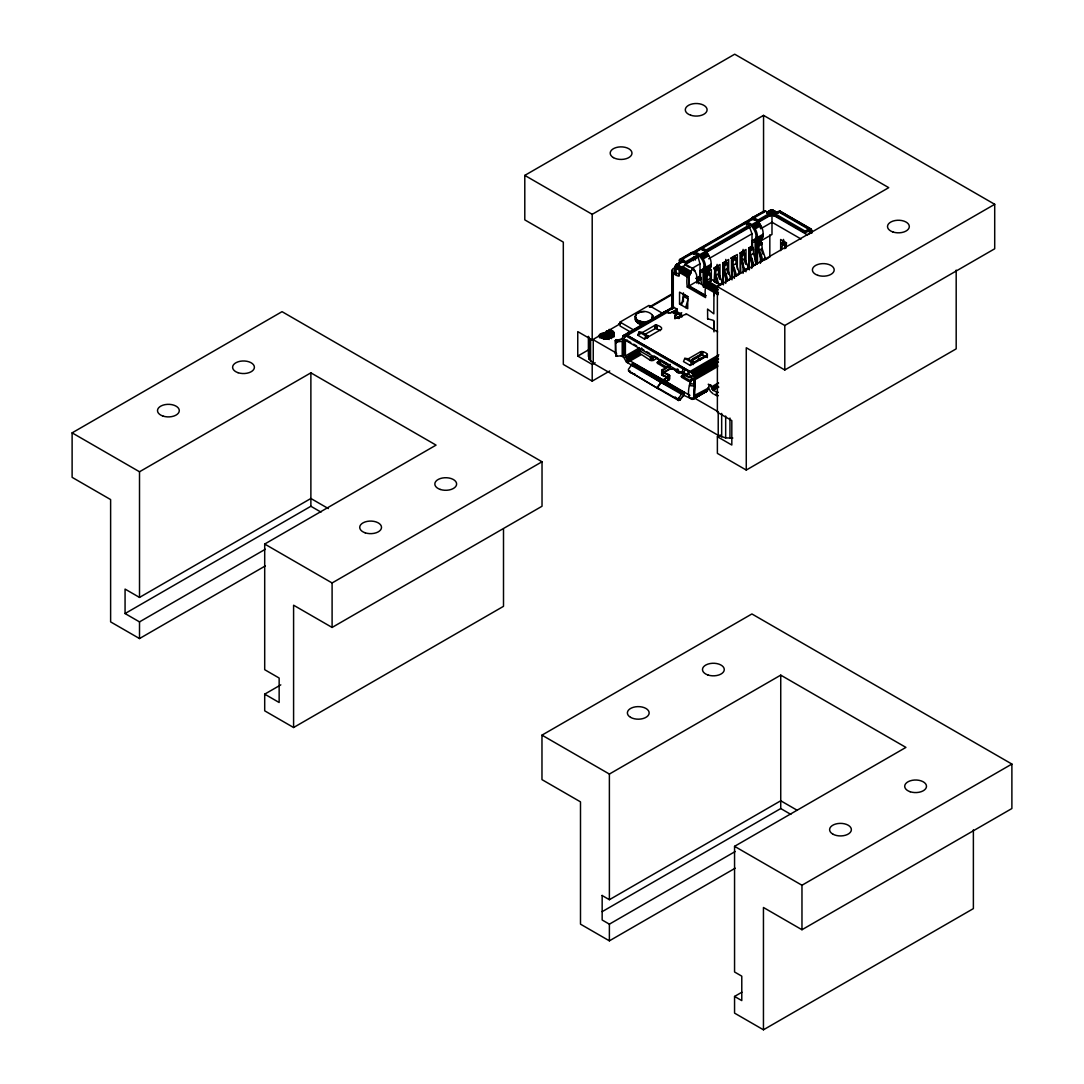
<?xml version="1.0" encoding="UTF-8"?>
<svg xmlns="http://www.w3.org/2000/svg" width="1084" height="1084" viewBox="0 0 1084 1084"><rect width="100%" height="100%" fill="white"/><g stroke="black" fill="none" stroke-linecap="round" stroke-linejoin="round"><path stroke-width="1.5" d="M628.3 335.932L688.963 370.958L688.963 374.305L691.28 376.297L691.849 378.194C689.167 382.557 685.088 401.622 693.733 398.492C693.557 390.064 698.448 377.571 689.925 371.514L626.389 334.942L623.327 335.539L621.904 339.197L615.373 340.782L615.373 353.018L616.539 356.27L624.899 355.376L627.338 359.292L663.001 379.928L669.167 375.633L662.297 372.042L661.945 370.05L670.318 365.254L669.221 369.021L663.95 372.056M633.11 362.625L628.408 369.373L628.612 371.053L658.801 389.048L628.612 371.053M774.111 216.177L774.111 211.502L771.984 210.269L771.984 234.469L760.67 241L760.67 237.938M703.408 272.423C709.925 266.434 699.857 248.588 692.175 253.263L700.345 248.548C710.345 250.892 717.134 269.93 703.408 272.423L702.215 270.783C707.744 264.51 699.37 252.613 691.809 252.464L679.614 259.51L679.072 264.117M742.73 224.076C749.112 218.128 760.521 235.824 754.22 240.756L755.399 242.396C761.375 236.027 752.987 220.418 744.518 222.491L764.843 210.77L769.586 213.345L769.586 215.011L758.028 221.678L758.028 220.011L769.586 213.345M755.399 242.396C770.168 240.269 761.144 216.949 750.291 219.158M678.896 318.588L678.923 316.623L675.725 317.734M661.877 372.395L661.945 370.05L662.636 372.815L662.636 369.481M663.327 312.897L665.928 311.393L669.411 312.761M691.402 379.319L694.383 381.04L693.733 398.492M746.469 225.011L745.995 223.074L702.662 248.087L703.137 250.038L702.662 248.087L700.969 247.64L699.288 250.038M676.172 267.274C668.435 269.062 673.584 275.485 679.072 276.163L680.047 268.954L685.806 264.482L693.99 269.211L693.99 270.878L694.709 270.472L696.646 274.916L696.836 283.141M714.166 324.102L713.448 320.376L707.662 318.791L707.567 309.075L713.828 313.818L713.949 291.271L716.321 287.138L720.575 284.564L712.283 279.78C704.41 282.003 704.668 291.081 705.549 297.572L687.256 287.003C686.375 280.512 686.118 271.434 693.99 269.211M744.071 224.185L744.18 223.236M663.001 373.167L669.804 369.238L669.804 365.891L662.216 371.107L669.736 375.687L661.064 382.449L657.5 387.72L659.289 389.332L678.543 400.443L684.139 395.43L692.554 399.373L694.478 397.638L694.736 395.701L694.736 379.861L717.852 366.514M675.115 317.598L675.481 315.092L678.828 313.886L680.874 314.726L681.904 317.002M690.616 254.483L691.172 252.843M668.95 376.229L668.367 380.077L665.657 381.636M679.871 270.512L675.888 268.209L677.812 264.659L676.457 264.523L675.007 266.989L675.007 273.222M706.063 295.647L689.18 285.891L689.18 275.892L690.372 273.141M694.383 381.04L693.57 385.931L689.519 385.647M689.519 397.882L693.57 398.167L694.383 395.497L708.218 388.194L694.478 397.638L707.432 390.796L693.733 398.804L706.361 391.514L709.668 385.145L710.684 385.037L713.028 390.416L718.326 392.367M675.888 274.442L676.037 264.997L681.619 261.732M671.863 308.832L673.354 307.124L677.161 309.116L677.161 313.953M769.87 216.177L770.439 210.255L771.984 209.889L776.984 213.169M783.447 242.857L783.746 241.38L784.477 241.569L783.447 242.857L782.865 241.895L783.746 241.38M668.367 377.855L668.95 375.023L667.92 374.305L668.367 377.855L668.232 374.441L667.92 377.638L662.134 375.24L661.647 370.728M661.836 373.56L661.647 374.414L661.768 371.419L662.134 375.24L662.297 372.042L663.178 375.863L663.001 369.834M732.825 438.031L725.67 437.922L718.218 435.321L593.246 363.289L588.964 358.994L588.964 354.034M672.053 270.173L672.053 308.29L672.527 306.203M644.614 324.414C636.2 326.962 630.861 313.872 640.332 312.138C645.265 309.441 657.758 314.658 650.603 320.227M781.862 248.507L782.865 241.895L786.483 244.727L783.596 243.06M780.656 250.621L780.656 239.469L786.645 243.046L785.019 244.591L784.748 248.697M675.237 273.873L675.224 266.136L675.888 268.209M808.095 231.136L808.583 229.185L810.263 228.738L811.957 231.136M680.508 261.989L681.24 260.959L685.806 263.371L697.364 256.705L698.082 257.125L700.007 263.791L700.007 276.027L695.765 278.48M700.305 278.412L701.456 279.076L698.57 280.756L697.269 279.713L700.454 276.921L701.456 283.534M699.722 278.087L700.454 276.921L698.841 276.596M711.05 281.393L709.126 271.921L705.928 274.713L706.077 279.821L707.513 284.252M708.828 273.046L708.231 271.406L704.343 274.076L704.343 287.423M721.497 284.604C723.665 280.471 716.795 274.279 718.787 269.076L717.635 268.412L717.784 266.908L714.898 268.575L714.749 270.079L715.901 270.743L718.787 269.076L717.784 266.908L716.172 266.583M726.158 263.033L726.456 261.908L723.57 263.575L723.407 265.079L724.559 265.743L727.459 264.076L726.456 261.908L724.844 261.583M733.502 256.583L734.532 257.857L735.128 256.908L732.228 258.575L732.079 264.808L735.941 276.257L739.573 273.981L736.117 263.52L735.846 257.924L734.234 256.393L733.231 257.396M743.055 253.06L743.787 251.908L740.9 253.575L740.738 255.065L741.903 255.729L744.789 254.062L743.787 251.908L742.174 251.569M752.161 248.019L752.459 246.895L749.572 248.561L749.41 250.065L750.562 250.729L753.448 249.063L752.459 246.895L750.846 246.569M759.505 241.569L761.849 242.924L758.082 245.052L759.234 245.729L762.12 244.063L760.968 243.385L761.117 241.895L757.933 244.686L758.082 249.794L761.415 260.146L761.944 261.244L765.561 258.968L762.12 248.507L761.849 242.924L759.505 241.569L756.347 244.063L756.347 264.076M681.47 305.132L683.882 294.292L688.123 296.731M687.717 300.39L685.711 307.571L687.256 306.677M689.18 275.892L691.104 272.545L690.616 271.163L682.432 266.434L682.92 267.829M641.687 348.086L640.359 350.173L638.801 350.484M624.899 355.376L624.899 340.918L621.904 339.197L615.549 340.213L616.051 355.904M709.126 271.921L708.529 272.87L708.231 271.406L704.343 274.076L705.494 274.74L705.494 286.596M760.385 243.06L760.236 241.38L756.347 244.063L757.499 244.727L757.499 263.358M675.481 318.425L675.481 315.092L674.817 317.016C679.072 320.905 682.988 313.357 687.27 314.401L717.608 331.907M637.785 335.186L654.817 325.349C657.053 324.536 662.866 326.989 661.565 329.238L644.519 339.075L637.785 335.186L639.032 331.961L641.538 332.178L648.273 336.081L647.433 338.222M644.519 339.075L645.766 335.85L648.273 336.081M693.177 364.631L694.017 362.49L687.27 358.587L684.776 358.37L683.516 361.595L690.264 365.484L707.31 355.647C708.597 353.398 702.798 350.945 700.562 351.758L687.784 359.129M690.264 365.484L691.511 362.259L694.017 362.49M783.163 243.019L782.133 242.924L783.163 243.019L782.865 241.895M781.862 244.063L784.748 245.729L785.9 245.052L785.751 243.561M697.961 249.93L700.345 248.548M698.584 358.452L700.521 358.79L700.088 359.725L698.353 359.211M678.327 317.856L678.923 316.623L677.243 317.639M625.373 335.417L628.3 336.352L625.373 335.417L623.801 339.373L681.579 372.733L686.104 374.441L688.963 374.305M623.801 339.373L625.576 335.715L683.354 369.075L688.001 370.809L688.001 374.265M681.579 372.733L683.354 369.075L688.001 370.809M683.299 373.533L685.074 369.874M635.834 317.504L635.292 319.807M675.413 272.721L675.413 269.388L674.37 270.553L674.736 271.84L679.234 274.591M762.987 211.841L763.393 211.136M709.844 272.938L705.928 274.713L706.24 273.588L704.614 273.263L705.494 274.74L705.345 273.073M719.993 278.832L719.993 264.482L714.004 268.06L714.898 268.575L714.166 281.596M717.052 268.073L717.784 266.908M728.665 273.832L728.665 259.483L722.676 263.06L723.57 263.575L722.838 264.74L722.838 283.371M725.86 262.87L726.456 261.908M735.846 257.924L731.93 259.699L731.348 258.06L732.228 258.575L731.497 259.74L731.497 278.358M745.995 263.818L745.995 249.483L740.006 253.06L740.9 253.575L740.169 254.726L740.169 273.358M743.204 252.857L743.787 251.908M702.662 248.087L706.023 250.038L706.023 251.705L749.356 226.678L752.011 233.778L752.011 246L748.678 248.046L749.572 248.561L748.827 249.727L748.827 268.358M751.862 247.857L752.459 246.895M761.74 260.892C764.084 257.721 757.459 249.699 758.949 244.591L756.618 243.236L757.499 244.727L757.337 243.046M760.534 242.857L761.117 241.895M622.514 338.438L625.4 340.105L624.899 340.918L617.216 341.921L615.861 343.127L617.216 341.921L616.715 339.577L615.373 340.782L616.037 339.766L616.539 342.11M636.416 314.238L635.454 315.688L635.536 320.579M665.278 363.75L666.416 363.75L665.278 363.75C656.294 358.059 653.232 356.704 666.687 363.777M657.026 387.449L662.961 379.861L633.11 363.221L661.701 380.823L632.107 364.102L660.59 382.164L631.213 365.213M657.5 387.72L676.768 398.844L678.489 398.275L683.177 392.123L684.139 392.083L684.139 395.43M676.768 398.844L678.543 400.443L680.264 399.874L683.177 395.579L683.177 392.123L663.435 380.132L689.925 395.43M696.836 279.753L696.673 278.073L698.57 280.756M657.568 361.839L667.202 367.408L664.506 367.408L657.568 363.397L657.568 361.839L660.373 360.227M669.167 378.966L668.367 380.077L668.367 376.744M666.091 381.947L669.736 379.021L669.736 375.687M681.646 375.742L691.267 381.311L688.57 381.311L681.646 377.3L681.646 375.742L684.451 374.129M664.343 312.327L665.928 311.393L668.015 312.734L670.901 312.734L677.161 309.116M668.503 312.449L666.565 311.894L674.275 307.45M717.906 386.134L713.028 390.416L718.814 387.083M675.237 266.325L683.814 260.417M718.611 383.072L711.66 388.966L717.445 385.647M741.903 252.396C740.941 262.694 749.681 284.807 740.738 259.808M747.499 269.591C749.667 265.458 742.797 259.266 744.789 254.062L743.638 253.399M764.83 259.577L765.561 258.968L764.301 258.48L765.358 258.534L761.551 260.526M663.774 312.192L665.644 311.569M677.812 264.659L675.806 265.417L677.812 264.875L689.749 271.799M769.87 211.502L771.984 210.269M777.851 212.749L772.919 210.133L771.063 210.133L766.7 213.345L771.794 210.391L766.767 212.559M700.833 394.183L692.554 399.373L706.361 391.514L704.966 391.581M691.267 360.701L702.283 353.845M705.223 356.704L700.088 359.725L698.584 358.79L700.521 358.452L692.676 362.977M704.397 357.192L699.072 359.468M766.916 212.545L771.063 210.133M691.565 399.373L700.941 393.912M265.336 565.916L139.511 638.557L110.622 621.891L110.622 499.575L72.113 477.339L72.113 432.855L282.03 311.664L542.027 461.77L542.027 506.242L332.097 627.446L293.588 605.211L293.588 727.513L264.699 710.833L264.699 694.153L280.797 684.871M609.75 370.958L592.203 381.107L563.314 364.427L563.314 242.111L524.792 219.876L524.792 175.391L734.708 54.2L994.706 204.307L994.706 248.778L784.789 369.983L746.266 347.747L746.266 470.049L717.378 453.369L717.378 436.689L720.304 435.009M72.113 432.855L139.511 471.77L310.878 372.842L436.053 445.118L264.699 544.046L264.699 669.695L279.144 678.028L279.144 702.5L264.699 694.153M524.792 175.391L592.203 214.32L763.556 115.378L888.744 187.654L717.378 286.582L717.378 412.232L731.822 420.578L731.822 445.036L717.378 436.689M679.207 260.201L699.532 248.466M699.736 248.344L744.301 222.613M701.998 249.51L700.969 247.64L701.998 249.51L701.782 247.721L745.114 222.694M746.564 221.868L747.432 223.9L746.564 221.868L752.337 218.534M680.264 259.144L681.958 259.483L693.516 252.816M765.738 211.123L751.293 219.456L751.835 217.816L764.843 210.77M695.44 252.26L701.212 248.927M747.432 222.234L753.217 218.9M682.053 261.298L676.457 264.523L681.904 261.407M675.888 265.77L682.92 261.705M681.958 259.483L685.806 261.705L697.364 255.038L697.364 256.705M706.023 250.038L749.356 225.011L749.356 226.678M699.708 254.726L705.481 251.393M751.7 224.7L757.486 221.366M700.521 255.309L706.294 251.976M752.526 225.282L758.299 221.949M698.082 257.125L684.844 264.767L689.072 267.206M706.023 251.705L706.754 252.125L750.087 227.098M758.028 221.678L758.746 222.098L771.984 214.456L807.377 234.889L811.726 232.545L807.417 230.052M810.507 231.962L809.314 230.594L805.209 232.803L774.586 215.12L774.586 213.453L780.344 211.272L810.967 228.954M701.294 256.095L707.066 252.762M753.285 226.068L759.071 222.735M701.958 257.03L707.744 253.683M753.963 227.003L759.735 223.67M702.5 258.046L708.272 254.713M754.505 228.033L760.277 224.7M702.879 259.117L708.651 255.77M754.87 229.09L760.656 225.757M691.524 268.697L700.007 263.791M708.679 258.791L752.011 233.778M705.156 267.653L710.928 264.32M757.147 237.64L762.933 234.293M699.776 270.878L704.099 268.385M751.768 240.865L756.104 238.358M711.104 266.257L705.332 269.591L703.909 268.209L705.332 268.669L711.118 265.336M763.109 236.231L757.323 239.578L755.914 238.182L757.337 238.643L763.109 235.309M702.215 270.783L705.101 269.117M699.776 272.829L703.868 271.298L703.868 287.233M703.557 269.347L705.128 270.377L710.901 267.043M751.768 242.802L755.86 241.271L755.86 262.003M755.562 239.32L757.12 240.363L762.906 237.03M704.749 270.986L710.521 267.653M756.74 240.96L762.526 237.626M265.336 549.249L139.511 621.891L125.066 613.544L125.066 589.086L139.511 597.419L310.878 498.491L328.344 508.572M631.037 332.341L620.034 325.986L620.034 322.097L648.923 305.417L662.676 313.357M705.792 269.347L708.679 271.027L711.321 269.496L711.321 280.648M730.616 258.249L737.323 254.483L737.323 268.832M595.116 362.733L592.203 364.427L577.758 356.08L577.758 331.623L592.203 339.956L620.021 323.899M649.316 306.989L672.744 293.452M650.17 307.287L672.094 294.631M697.405 280.078L701.185 277.938L700.156 278.046M714.749 270.079L718.516 267.938L717.201 267.87M723.407 265.079L727.174 262.938M740.738 255.065L744.518 252.924L743.489 253.019M749.41 250.065L753.177 247.924M687.256 287.003L688.692 286.176L705.589 295.918M689.18 285.891L696.646 281.583L706.497 287.274M125.066 613.544L310.878 506.269L320.986 512.109M708.15 283.06L707.229 280.2L710.115 278.52M719.139 285.214L715.901 275.187L718.787 273.52M723.407 269.808C725.995 283.1 730.765 285.864 724.559 270.187L727.459 268.52L727.459 264.076L726.294 263.398M735.738 275.905L736.673 275.648L733.231 265.187L736.117 263.52M741.903 260.174L744.789 258.507M749.41 254.794C751.984 268.087 756.768 270.865 750.562 255.174L753.448 253.507L753.448 249.063L752.296 248.399M759.234 250.174L762.12 248.507M577.758 356.08L589.452 349.319M623.327 335.539L665.102 311.42M664.871 311.731L672.568 307.273M622.88 336.243L673.354 307.124M774.586 213.453L805.209 231.136L808.583 229.185L808.583 230.851M679.546 304.021L687.73 308.737L687.73 296.84L679.546 292.124L679.546 304.021L682.121 302.531M626.389 334.942L666.836 311.596M627.338 335.376L667.771 312.029L668.015 312.734M786.334 244.523L782.133 242.924M727.459 268.52L730.901 278.981L727.066 280.905M765.494 259.618L768.38 257.951M681.714 312.72L680.264 313.547L680.264 315.769M644.885 334.428L655.563 328.438L660.454 330.606M628.706 357.801L636.796 353.14M638.137 352.354L650.441 360.403L653.327 360.403L653.327 357.07L650.441 357.07L640.807 351.501L627.338 359.292L639.452 350.078L638.882 347.612M626.837 360.362L638.964 353.357M622.609 355.416L626.389 361.975L639.872 354.197M626.389 361.975L627.338 362.625L640.807 354.847M657.663 357.896L653.327 360.403L652.419 357.368L651.89 360.742L651.362 357.368L650.441 360.403L650.441 357.07M657.568 363.397L661.728 361.229M664.506 367.408L670.061 364.414M690.616 360.837L701.294 354.847L706.199 357.015M691.321 360.986L702.432 354.576M698.584 358.79L700.521 358.79L705.494 355.918M689.925 371.514L718.814 354.834M690.86 372.164L718.299 356.324M681.646 377.3L685.793 375.132M691.768 373.004L717.771 357.991M692.595 374.007L718.597 358.994M264.699 544.046L332.097 582.962L542.027 461.77M693.326 375.118L717.879 360.931M692.73 375.796L689.085 377.679L682.148 373.668L690.765 377.679M693.923 376.297L718.475 362.124M694.37 377.517L717.486 364.17M708.922 281.718L784.789 325.498L994.706 204.307M688.57 381.311L692.73 379.129M694.641 378.722L717.757 365.376M711.104 387.083L718.326 382.923M293.588 727.513L503.504 606.322L503.504 529.249M746.266 470.049L956.183 348.858L956.183 270.106M735.196 868.203L609.384 940.844L580.496 924.164L580.496 801.862L541.973 779.626L541.973 735.142L751.903 613.951L1011.887 764.057L1011.887 808.529L801.97 929.733L763.448 907.484L763.448 1029.8L734.559 1013.12L734.559 996.44L741.876 992.226M541.973 735.142L609.384 774.057L780.737 675.129L905.926 747.404L734.559 846.333L734.559 971.982L741.781 976.156L741.781 1000.613L734.559 996.44M602.162 895.533L609.384 899.706L780.737 800.778L796.754 810.019M602.162 911.658L780.737 808.556L790.846 814.396M602.162 895.357L602.162 920.004L609.384 924.164L735.196 851.523M734.559 846.333L801.97 885.249L1011.887 764.057M763.448 1029.8L973.378 908.609L973.378 829.856M684.058 260.39L676.037 264.997L681.551 261.922M694.478 397.638L707.933 389.928M767.255 212.315L770.019 210.743L773.962 210.743L774.111 211.502M692.364 358.926L700.779 354.292M617.216 341.921L616.051 342.558L615.549 340.213M760.968 243.385L761.849 242.924M732.228 258.575L732.96 259.591L732.079 260.065L733.231 260.743L736.117 259.062L734.966 258.398M717.635 268.412L718.516 267.938M706.24 273.588L706.958 274.604L706.077 275.079L707.229 275.743L710.115 274.076L708.963 273.412M699.072 359.617L701.795 358.248M700.521 358.79L704.871 356.636M665.847 363.519L658.909 359.509M677.364 313.615L675.264 311.487L671.863 312.165L676.199 314.672M638.097 313.005L640.332 312.138M649.614 320.769C645.021 322.734 636.308 322.531 635.265 316.46M682.378 372.544L678.191 372.828L673.665 369.238L669.804 369.238M670.468 312.761L671.389 312.449M764.626 259.225L765.561 258.968L764.45 258.859M753.068 265.892L756.903 263.968L753.448 253.507M747.296 269.238L748.231 268.981L746.971 268.48L748.028 268.534L744.085 270.16L745.345 270.648L744.396 270.905M729.952 279.238L730.901 278.981L729.64 278.493L730.684 278.547L726.89 280.539M721.294 284.238L722.229 283.994L720.968 283.493L722.025 283.547M753.123 219.375L754.179 219.456L752.472 217.45L752.73 219.74M618.625 323.845L621.186 323.235M669.221 369.021L674.031 369.021L677.568 372.083M679.573 372.788L681.782 372.327M685.345 314.401L686.66 314.197M750.562 255.174L750.291 249.591L748.976 249.523L748.678 248.046M741.903 255.729L740.006 253.06M724.559 265.743L722.676 263.06M715.901 275.187L715.63 269.604L714.315 269.537L714.004 268.06M696.971 279.55L698.286 279.604M753.895 219.822L755.141 220.011M701.904 249.835L701.782 247.721M641.592 311.853L644.275 311.65M714.153 394.4L718.326 395.701M738.299 273.493L739.356 273.534L735.562 275.539M689.681 383.75L693.733 384.034M626.403 339.983L627.297 340.064M755.778 263.859L756.903 263.968L755.643 263.48L756.686 263.534L752.892 265.526M747.106 268.859L748.231 268.981M744.22 270.526L745.345 270.648M729.776 278.873L730.901 278.981M721.117 283.873L722.229 283.994M657.012 362.625L658.909 362.842M681.077 376.527L682.988 376.744M640.644 321.46L643.259 321.853L643.259 324.401L638.341 323.195L638.341 320.634L640.644 321.46L640.644 324.021M598.585 335.512C603.544 344.021 622.812 333.709 609.167 329.4L609.167 339.509M710.684 385.037L708.218 384.305L711.104 385.972M635.183 374.319L630.4 372.652L630.183 370.972M666.606 376.785L662.216 374.441M757.323 239.578L755.833 238.832L757.12 240.363M705.332 269.591L703.828 268.859L705.128 270.377M683.177 392.123L662.188 381.094L682.188 393.004L661.064 382.449L681.294 394.129M785.019 244.591L785.9 245.052M779.64 211.055L811.496 229.442M778.827 211.136L811.835 230.187M777.96 211.502L808.583 229.185M808.041 230.174L812.35 232.667M772.919 210.133L778.271 213.223M807.16 230.594L811.482 233.087M801.09 239.036L771.984 222.234L760.67 228.765L758.746 222.098M758.028 220.011L753.285 217.437L753.597 219.266L752.472 217.45M691.89 268.832L694.709 270.472M714.41 281.84L717.215 283.452M708.042 282.355L716.321 287.138M677.08 265.472L682.392 268.547M680.752 267.924L688.936 272.653M707.229 283.222L718.326 289.618M676.457 266.312L681.768 269.388M680.047 268.954L688.245 273.669M706.538 284.238L717.635 290.647M680.02 269.577L675.237 267.653L675.224 266.136M679.519 270.065L687.703 274.794M705.996 285.349L718.502 292.572M679.18 271.203L687.364 275.919M705.657 286.488L718.164 293.71M679.072 272.274L687.256 277.003M705.549 287.558L718.055 294.78M683.882 296.515L688.123 298.954M676.673 311.474L681.714 314.387M675.264 311.487L680.874 314.726M674.492 311.379L681.348 315.349M673.652 311.474L677.988 313.967M678.801 314.441L681.701 316.108M672.771 311.731L677.107 314.238M639.032 331.961L645.766 335.85M684.776 358.37L691.511 362.259M620.034 322.097L633.788 330.037M682.635 372.015L686.999 374.536M627.866 340.823L630.766 342.503M633.679 344.184L636.593 345.864M640.969 348.384L643.882 350.064M646.796 351.744L649.709 353.425M654.072 355.945L656.985 357.639M659.899 359.319L670.088 365.2M691.849 378.194L694.736 379.861M616.498 353.127L593.246 339.726L593.246 363.289M620.861 355.633L623.761 357.313M694.966 398.356L718.218 411.757L718.218 435.321M627.338 362.625L633.11 365.958M617.216 356.365L615.861 355.349L616.539 356.27L615.373 353.018L616.715 354.034M713.028 393.763L710.386 391.31L708.475 387.367M755.792 237.423L757.337 238.643M703.801 267.436L705.332 268.669M682.148 372.706L682.988 373.411M678.489 398.275L680.264 399.874M780.344 211.272L781.334 213.453M707.662 318.791L708.204 319.306L707.567 318.411M675.183 396.934L678.543 400.443M640.807 351.501L639.452 350.078L625.956 357.842L638.882 348.167L625.4 355.958L625.4 340.105M756.618 243.236L757.648 244.523M707.513 271.596L708.529 272.87M704.614 273.263L705.643 274.537M615.373 353.018L616.037 353.926M651.958 316.962L652.961 319.224L652.825 315.878M758.231 243.561L758.949 244.591M749.572 248.561L750.291 249.591M740.9 253.575L741.619 254.591M723.57 263.575L724.288 264.604M714.898 268.575L715.63 269.604M692.622 252.464L693.516 254.483M696.673 278.073L697.269 279.713M761.442 249.605L762.879 254.049M744.112 259.618L745.535 264.049M726.781 269.618L728.204 274.062M718.109 274.631L719.546 279.062M714.749 274.821L717.608 283.683M706.754 252.125L707.527 254.781M732.96 259.591L733.231 265.187M706.958 274.604L707.229 280.2M734.234 256.393L734.532 257.857M713.828 292.341L714.153 295.62M668.95 375.023L669.099 377.652M674.817 315.661L674.939 318.845M713.977 331.894L713.828 320.905L713.922 330.457M805.209 231.136L805.209 232.803M801.97 885.249L801.97 929.733M785.954 242.531L785.9 248.222M784.789 325.498L784.789 369.983M783.542 239.401L783.542 242.586M780.737 675.129L780.737 808.556M773.136 211.136L773.136 215.797M770.846 211.136L770.846 215.797M769.83 234.808L769.83 257.125M763.556 115.378L763.556 212.545M761.158 239.808L761.158 243.006M761.158 255.756L761.158 262.125M760.44 239.401L760.44 242.586M760.385 253.222L760.385 263.385M755.141 240.865L755.141 261.583M752.486 243.222L752.486 248.006M752.486 262.355L752.486 267.125M751.727 258.222L751.727 268.385M749.356 247.531L749.356 269.848M745.995 268.602L745.995 271.786M743.109 249.401L743.109 252.586M743.055 263.222L743.055 273.385M740.697 252.531L740.697 273.249M734.383 268.222L734.383 278.385M732.025 257.545L732.025 279.848M729.952 418.045L729.952 438.248M725.765 259.415L725.765 262.599M725.765 276.948L725.765 281.718M725.724 273.236L725.724 283.398M725.67 416.039L725.67 437.922M724.559 262.409L724.559 270.187M723.367 262.545L723.367 284.862M721.673 413.397L721.673 436.96M717.107 264.415L717.107 267.599M717.052 278.236L717.052 283.317M716.402 392.367L716.402 395.701M714.695 267.545L714.695 281.894M708.679 267.965L708.679 271.027M707.31 354.319L707.31 357.652M703.137 270.878L703.137 286.813M702.879 351.758L702.879 355.091M702.147 351.514L702.147 354.847M701.294 351.514L701.294 354.847M700.494 273.249L700.494 278.032M700.562 351.758L700.562 355.091M698.57 277.409L698.57 283.71M695.44 256.705L695.44 260.038M693.516 257.26L693.516 260.594M690.616 271.163L691.104 272.545L688.692 276.163L688.692 286.176M690.671 380.05L690.671 383.262M689.925 380.755L689.925 381.622M685.806 261.705L685.806 263.371M683.394 292.87L683.394 301.799M678.191 372.828L678.191 369.495L677.107 368.885L677.107 372.232M674.736 269.916L674.736 273.249M673.286 272.829L673.286 307.856M672.527 269.51L672.527 308.954M671.89 270.878L671.89 307.571M668.733 377.083L668.733 380.416M665.847 366.853L665.847 367.733M657.134 325.349L657.134 328.682M656.403 325.105L656.403 328.438M655.563 325.105L655.563 328.438M654.817 325.349L654.817 328.682M652.5 315.119L652.5 317.68M641.931 321.718L641.931 324.265M639.438 321.108L639.438 323.655M637.392 320.092L637.392 322.639M636.593 319.455L636.593 322.016M635.969 318.764L635.969 321.325M623.625 341.352L623.625 355.809M622.216 341.568L622.216 356.013M614.194 332.829L614.194 336.203M613.815 332.083L613.815 337.138M613.219 331.392L613.219 336.433M612.433 330.755L612.433 337.49M611.484 330.2L611.484 338.615M610.373 329.753L610.373 338.167M609.384 774.057L609.384 899.706M609.384 924.164L609.384 940.844M607.88 330.864L607.88 339.278M606.539 330.769L606.539 339.184M605.184 332.49L605.184 339.224M603.869 332.639L603.869 339.373M602.609 332.923L602.609 337.978M601.444 333.33L601.444 338.371M600.414 333.831L600.414 337.192M599.547 334.428L599.547 337.788M592.203 214.32L592.203 339.956M592.203 364.427L592.203 381.107M590.617 339.428L590.617 361.297M588.964 337.11L588.964 358.994M588.395 336.325L588.395 356.514M332.097 582.962L332.097 627.446M310.878 372.842L310.878 506.269M139.511 471.77L139.511 597.419M139.511 621.891L139.511 638.557M694.194 253.737L693.516 253.927L695.44 253.927L693.746 251.8L694.194 253.737M770.439 210.255L767.607 211.908L770.439 210.255M746.781 223.656L745.751 221.786L746.781 223.656M613.381 157.6A10.894 6.287 0 0 0 631.606 154.782A10.894 6.287 0 0 0 618.259 147.085A10.894 6.287 0 0 0 613.381 157.6M817.851 275.35A10.894 6.287 0 0 0 834.192 269.902A10.894 6.287 0 0 0 817.851 264.455A10.894 6.287 0 0 0 817.851 275.35M690.752 115.243A10.894 6.287 0 0 0 707.093 109.796A10.894 6.287 0 0 0 690.752 104.349A10.894 6.287 0 0 0 690.752 115.243M892.959 231.99A10.894 6.287 0 0 0 909.313 226.542A10.894 6.287 0 0 0 892.959 221.095A10.894 6.287 0 0 0 892.959 231.99M162.952 416.066A10.894 6.287 0 0 0 179.294 410.619A10.894 6.287 0 0 0 162.952 405.172A10.894 6.287 0 0 0 162.952 416.066M365.173 532.813A10.894 6.287 0 0 0 381.514 527.366A10.894 6.287 0 0 0 365.173 521.919A10.894 6.287 0 0 0 365.173 532.813M238.06 372.706A10.894 6.287 0 0 0 254.401 367.259A10.894 6.287 0 0 0 238.06 361.812A10.894 6.287 0 0 0 238.06 372.706M440.28 489.453A10.894 6.287 0 0 0 456.621 484.006A10.894 6.287 0 0 0 440.28 478.559A10.894 6.287 0 0 0 440.28 489.453M630.563 717.351A10.894 6.287 0 0 0 648.788 714.532A10.894 6.287 0 0 0 635.454 706.836A10.894 6.287 0 0 0 630.563 717.351M910.154 791.74A10.894 6.287 0 0 0 926.495 786.293A10.894 6.287 0 0 0 910.154 780.846A10.894 6.287 0 0 0 910.154 791.74M832.783 834.097A10.894 6.287 0 0 0 851.008 831.279A10.894 6.287 0 0 0 837.675 823.583A10.894 6.287 0 0 0 832.783 834.097M707.933 674.993A10.894 6.287 0 0 0 724.275 669.546A10.894 6.287 0 0 0 707.933 664.099A10.894 6.287 0 0 0 707.933 674.993"/></g></svg>
